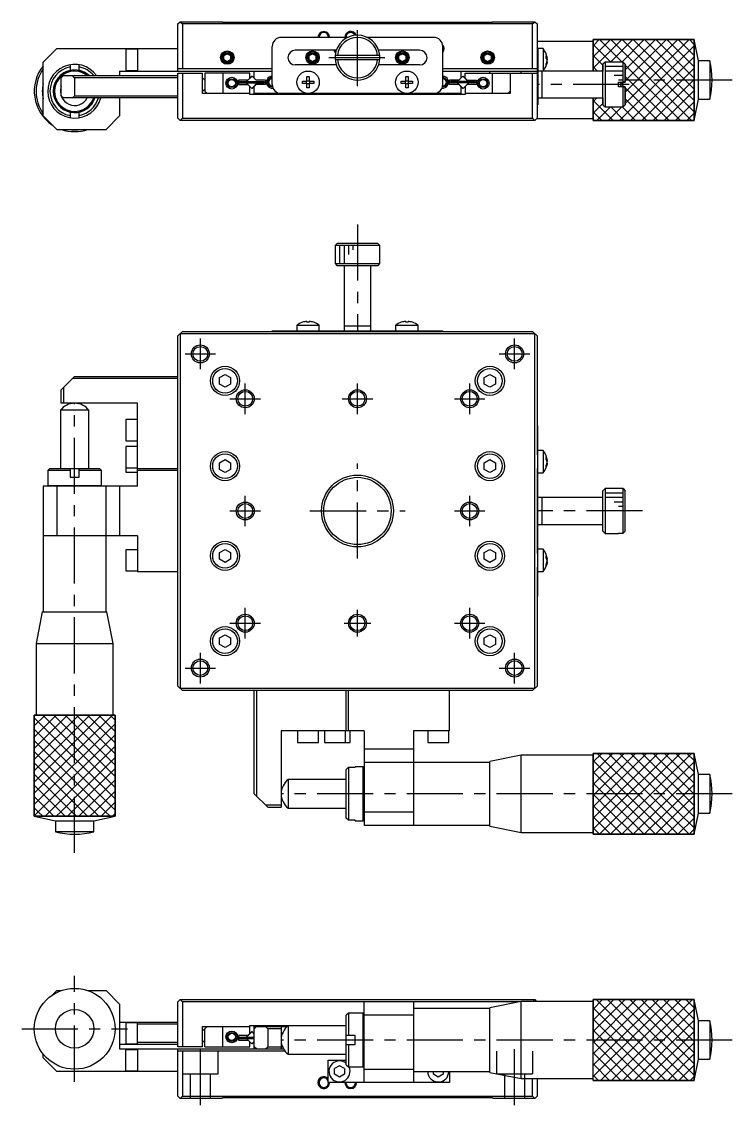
# Model space of a CAD drawing. Extents: x -129 to 390, y 9 to 271.
# Drawn here: x 15.3 to 173.6, y 29.2 to 270.6 of the extents above; entities that cross this region are included whole.
import ezdxf

# ---------------------------------------------------------------- set-up
doc = ezdxf.new("R2010")
doc.units = 0
doc.header["$LTSCALE"] = 10
doc.linetypes.add('CENTER', pattern=[2, 1.25, -0.25, 0.25, -0.25])
doc.linetypes.add('DASHED', pattern=[3.5, 2, -1.5])
doc.layers.get('0').update_dxf_attribs({"linetype": 'CONTINUOUS'})
doc.layers.add('CENTER', color=1, linetype='CENTER')

msp = doc.modelspace()

# ---------------------------------------------------------------- linework, layer by layer
at = {"color": 7, "linetype": 'CONTINUOUS'}
for p, q in [((50.05444, 270.105047), (50.55444, 270.605047)), ((50.55444, 270.605047), (51.05444, 270.105047)), ((50.55444, 270.605047), (59.85444, 270.605047)), ((60.05444, 270.405047), (59.85444, 270.605047)), ((120.05444, 270.405047), (60.05444, 270.405047)), ((120.25444, 270.605047), (120.05444, 270.405047)), ((120.25444, 270.605047), (129.55444, 270.605047)), ((129.05444, 270.105047), (129.55444, 270.605047)), ((129.55444, 270.605047), (130.05444, 270.105047)), ((50.05444, 259.605047), (50.05444, 270.105047)), ((51.05444, 270.105047), (51.05444, 260.105047)), ((129.05444, 270.105047), (51.05444, 270.105047)), ((129.05444, 260.105047), (129.05444, 270.105047)), ((130.05444, 270.105047), (130.05444, 249.105047)), ((87.87499, 267.105047), (73.05444, 267.105047)), ((107.05444, 267.105047), (92.233889, 267.105047)), ((142.55444, 266.205047), (130.05444, 266.205047)), ((166.05444, 261.905047), (165.05444, 266.605047)), ((23.05444, 264.605047), (20.05444, 261.605047)), ((23.05444, 264.605047), (50.05444, 264.605047)), ((41.05444, 264.455047), (38.45444, 264.455047)), ((38.45444, 264.455047), (38.45444, 259.755047)), ((41.05444, 264.605047), (41.05444, 259.605047)), ((60.30444, 263.03806), (61.05444, 263.471073)), ((61.05444, 263.471073), (61.80444, 263.03806)), ((71.05444, 256.605047), (71.05444, 265.105047)), ((85.334535, 264.255047), (76.20444, 264.255047)), ((79.30444, 263.03806), (80.05444, 263.471073)), ((80.05444, 263.471073), (80.80444, 263.03806)), ((85.284744, 264.105047), (85.102797, 264.105047)), ((103.90444, 264.255047), (94.774344, 264.255047)), ((99.30444, 263.03806), (100.05444, 263.471073)), ((100.05444, 263.471073), (100.80444, 263.03806)), ((109.05444, 256.605047), (109.05444, 265.105047)), ((109.05444, 264.605047), (109.12944, 264.605047)), ((118.30444, 263.03806), (119.05444, 263.471073)), ((119.05444, 263.471073), (119.80444, 263.03806)), ((131.426939, 264.605047), (130.05444, 264.605047)), ((130.20444, 264.605047), (130.20444, 252.105047)), ((131.426939, 264.605047), (131.426939, 259.605047)), ((20.05444, 249.605047), (20.05444, 261.605047)), ((26.05444, 261.021127), (26.05444, 259.49253)), ((28.05444, 259.49253), (28.05444, 261.021127)), ((60.30444, 262.172035), (60.30444, 263.03806)), ((60.30444, 262.172035), (61.05444, 261.739022)), ((61.05444, 261.739022), (61.80444, 262.172035)), ((61.80444, 263.03806), (61.80444, 262.172035)), ((85.334535, 260.955047), (76.20444, 260.955047)), ((79.30444, 262.172035), (79.30444, 263.03806)), ((79.30444, 262.172035), (80.05444, 261.739022)), ((80.05444, 261.739022), (80.80444, 262.172035)), ((80.80444, 263.03806), (80.80444, 262.172035)), ((95.029377, 263.105047), (85.079503, 263.105047)), ((95.029377, 262.105047), (85.079503, 262.105047)), ((103.90444, 260.955047), (94.774344, 260.955047)), ((99.30444, 262.172035), (99.30444, 263.03806)), ((99.30444, 262.172035), (100.05444, 261.739022)), ((100.05444, 261.739022), (100.80444, 262.172035)), ((100.80444, 263.03806), (100.80444, 262.172035)), ((118.30444, 262.172035), (118.30444, 263.03806)), ((118.30444, 262.172035), (119.05444, 261.739022)), ((119.05444, 261.739022), (119.80444, 262.172035)), ((119.80444, 263.03806), (119.80444, 262.172035)), ((132.095787, 262.58338), (132.095787, 263.015492)), ((132.095787, 263.015492), (132.222924, 262.743992)), ((132.222924, 262.31188), (132.095787, 262.58338)), ((132.095787, 261.212424), (132.222924, 261.617984)), ((132.210148, 261.276253), (132.095787, 260.923149)), ((132.095787, 260.923149), (132.095787, 261.212424)), ((132.287504, 262.46574), (132.158985, 262.46574)), ((132.277041, 261.637671), (132.210148, 261.276253)), ((132.222924, 262.743992), (132.287504, 262.46574)), ((132.287504, 262.033629), (132.222924, 262.31188)), ((132.222924, 261.617984), (132.287504, 262.033629)), ((132.249386, 262.46574), (132.287504, 262.176466)), ((132.287504, 261.744354), (132.249386, 261.744354)), ((132.287504, 262.176466), (132.262388, 262.176466)), ((132.287504, 262.46574), (132.277041, 262.572423)), ((132.287504, 262.176466), (132.277041, 262.105047)), ((132.287504, 261.744354), (132.277041, 261.637671)), ((145.20444, 261.605047), (145.20444, 251.605047)), ((149.20444, 257.105047), (149.20444, 261.605047)), ((149.70444, 261.105047), (149.70444, 257.105047)), ((166.05444, 253.305047), (166.05444, 261.905047)), ((168.55444, 261.905047), (166.05444, 261.905047)), ((168.55444, 261.905047), (168.55444, 253.305047)), ((24.55444, 258.605047), (24.05444, 258.105047)), ((24.55444, 258.605047), (50.05444, 258.605047)), ((27.05444, 258.105047), (26.55444, 258.605047)), ((37.05444, 259.605047), (37.05444, 258.605047)), ((37.05444, 259.605047), (71.05444, 259.605047)), ((38.45444, 259.755047), (41.05444, 259.755047)), ((71.05444, 260.105047), (50.05444, 260.105047)), ((50.05444, 249.105047), (50.05444, 259.105047)), ((50.05444, 259.105047), (55.55444, 259.105047)), ((51.05444, 259.105047), (51.05444, 249.105047)), ((55.55444, 254.605047), (55.55444, 259.105047)), ((56.05444, 259.105047), (56.05444, 255.105047)), ((66.05444, 259.105047), (56.05444, 259.105047)), ((60.05444, 259.105047), (60.05444, 254.605047)), ((66.377663, 258.342484), (65.317003, 257.281824)), ((65.360937, 257.255047), (66.448374, 258.342484)), ((66.05444, 258.019261), (66.05444, 259.105047)), ((67.468653, 257.605047), (66.731217, 258.342484)), ((67.05444, 258.019261), (67.05444, 259.605047)), ((78.79444, 258.353281), (79.31444, 258.353281)), ((78.79444, 257.365047), (78.79444, 258.353281)), ((79.31444, 258.353281), (79.31444, 257.365047)), ((100.79444, 258.353281), (101.31444, 258.353281)), ((100.79444, 257.365047), (100.79444, 258.353281)), ((101.31444, 258.353281), (101.31444, 257.365047)), ((130.05444, 260.105047), (109.05444, 260.105047)), ((109.05444, 259.605047), (130.05444, 259.605047)), ((113.377663, 258.342484), (112.640226, 257.605047)), ((113.05444, 259.605047), (113.05444, 258.019261)), ((114.747943, 257.255047), (113.660506, 258.342484)), ((114.791877, 257.281824), (113.731217, 258.342484)), ((114.05444, 258.019261), (114.05444, 259.105047)), ((114.05444, 259.105047), (130.05444, 259.105047)), ((119.55444, 259.105047), (119.55444, 259.605047)), ((120.05444, 259.105047), (120.05444, 254.605047)), ((124.05444, 259.105047), (124.05444, 254.605047)), ((126.55444, 259.105047), (126.55444, 259.605047)), ((129.05444, 249.105047), (129.05444, 259.105047)), ((131.426939, 259.605047), (130.20444, 259.605047)), ((131.20444, 253.605047), (131.20444, 259.605047)), ((24.05444, 254.105047), (24.05444, 258.105047)), ((27.05444, 258.105047), (27.05444, 254.105047)), ((50.05444, 258.105047), (27.05444, 258.105047)), ((56.05444, 257.605047), (55.55444, 258.105047)), ((65.640226, 257.605047), (63.55444, 257.605047)), ((63.55444, 257.605047), (63.55444, 256.605047)), ((63.55444, 256.605047), (65.640226, 256.605047)), ((63.75444, 257.255047), (69.35444, 257.255047)), ((63.75444, 257.255047), (63.75444, 256.955047)), ((63.75444, 256.955047), (69.35444, 256.955047)), ((65.317003, 256.928271), (66.377663, 255.86761)), ((66.05444, 254.405047), (66.05444, 256.190834)), ((67.747943, 256.955047), (66.660506, 255.86761)), ((66.731217, 255.86761), (67.791877, 256.928271)), ((67.05444, 254.605047), (67.05444, 256.190834)), ((69.55444, 257.605047), (67.468653, 257.605047)), ((69.55444, 256.605047), (67.468653, 256.605047)), ((69.35444, 256.955047), (69.35444, 257.255047)), ((69.55444, 257.605047), (69.55444, 256.605047)), ((77.806207, 257.365047), (78.79444, 257.365047)), ((77.806207, 256.845047), (77.806207, 257.365047)), ((78.79444, 256.845047), (77.806207, 256.845047)), ((78.728678, 256.845047), (78.728678, 257.365047)), ((78.79444, 257.430809), (79.31444, 257.430809)), ((78.79444, 255.856814), (78.79444, 256.845047)), ((79.31444, 256.779286), (78.79444, 256.779286)), ((79.31444, 257.365047), (80.302673, 257.365047)), ((79.31444, 256.845047), (79.31444, 255.856814)), ((80.302673, 256.845047), (79.31444, 256.845047)), ((79.380201, 257.365047), (79.380201, 256.845047)), ((80.302673, 257.365047), (80.302673, 256.845047)), ((99.806207, 257.365047), (100.79444, 257.365047)), ((99.806207, 256.845047), (99.806207, 257.365047)), ((100.79444, 256.845047), (99.806207, 256.845047)), ((100.728678, 256.845047), (100.728678, 257.365047)), ((100.79444, 257.430809), (101.31444, 257.430809)), ((100.79444, 255.856814), (100.79444, 256.845047)), ((101.31444, 256.779286), (100.79444, 256.779286)), ((101.31444, 257.365047), (102.302673, 257.365047)), ((101.31444, 256.845047), (101.31444, 255.856814)), ((102.302673, 256.845047), (101.31444, 256.845047)), ((101.380201, 257.365047), (101.380201, 256.845047)), ((102.302673, 257.365047), (102.302673, 256.845047)), ((110.55444, 256.605047), (110.55444, 257.605047)), ((112.640226, 257.605047), (110.55444, 257.605047)), ((112.640226, 256.605047), (110.55444, 256.605047)), ((116.35444, 257.255047), (110.75444, 257.255047)), ((110.75444, 256.955047), (110.75444, 257.255047)), ((116.35444, 256.955047), (110.75444, 256.955047)), ((112.317003, 256.928271), (113.377663, 255.86761)), ((112.360937, 256.955047), (113.448374, 255.86761)), ((113.05444, 256.190834), (113.05444, 254.605047)), ((113.731217, 255.86761), (114.791877, 256.928271)), ((114.05444, 256.190834), (114.05444, 254.405047)), ((114.468653, 257.605047), (116.55444, 257.605047)), ((116.55444, 256.605047), (114.468653, 256.605047)), ((116.35444, 257.255047), (116.35444, 256.955047)), ((116.55444, 257.605047), (116.55444, 256.605047)), ((148.20444, 256.105047), (148.20444, 257.105047)), ((148.20444, 257.105047), (149.20444, 257.105047)), ((149.20444, 251.605047), (149.20444, 256.105047)), ((149.20444, 256.105047), (149.70444, 256.105047)), ((149.70444, 256.105047), (149.70444, 252.105047)), ((24.05444, 254.105047), (24.55444, 253.605047)), ((50.05444, 253.605047), (24.55444, 253.605047)), ((26.55444, 253.605047), (27.05444, 254.105047)), ((27.05444, 254.105047), (50.05444, 254.105047)), ((37.05444, 253.605047), (37.05444, 249.605047)), ((55.55444, 255.105047), (56.05444, 255.605047)), ((66.05444, 254.605047), (55.55444, 254.605047)), ((56.55444, 254.605047), (56.05444, 255.105047)), ((114.05444, 254.405047), (66.05444, 254.405047)), ((113.05444, 254.605047), (67.05444, 254.605047)), ((74.62162, 254.604109), (74.62162, 254.430047)), ((74.62162, 254.430047), (84.55444, 254.430047)), ((79.31444, 255.856814), (78.79444, 255.856814)), ((84.55444, 254.605042), (84.55444, 254.405047)), ((87.55444, 254.405047), (87.55444, 254.605042)), ((88.05444, 254.605042), (88.05444, 254.405047)), ((91.35444, 254.405047), (91.35444, 254.605042)), ((91.55444, 254.605042), (91.55444, 254.405047)), ((92.55444, 254.605042), (92.55444, 254.405047)), ((95.55444, 254.405047), (95.55444, 254.605042)), ((101.31444, 255.856814), (100.79444, 255.856814)), ((102.55444, 254.405047), (102.55444, 254.605047)), ((124.05444, 254.605047), (114.05444, 254.605047)), ((123.55444, 254.605047), (124.05444, 255.105047)), ((130.20444, 253.605047), (131.20444, 253.605047)), ((130.05444, 252.105047), (130.20444, 252.105047)), ((165.05444, 248.605047), (166.05444, 253.305047)), ((166.05444, 253.305047), (168.55444, 253.305047)), ((23.05444, 246.605047), (20.05444, 249.605047)), ((26.05444, 250.717565), (26.05444, 249.188968)), ((28.05444, 249.188968), (28.05444, 250.717565)), ((37.05444, 249.605047), (34.05444, 246.605047)), ((50.55444, 248.605047), (50.05444, 249.105047)), ((51.05444, 249.105047), (50.55444, 248.605047)), ((51.05444, 249.105047), (129.05444, 249.105047)), ((129.55444, 248.605047), (129.05444, 249.105047)), ((130.05444, 249.105047), (129.55444, 248.605047)), ((129.95444, 249.005047), (142.55444, 249.005047)), ((23.05444, 246.605047), (34.05444, 246.605047)), ((129.55444, 248.605047), (50.55444, 248.605047)), ((85.079503, 219.74094), (85.05444, 219.74094)), ((85.05444, 219.74094), (85.05444, 216.74094)), ((85.079503, 220.74094), (85.582304, 221.24094)), ((85.079503, 220.74094), (85.079503, 219.74094)), ((95.029377, 220.74094), (85.079503, 220.74094)), ((85.582304, 221.24094), (94.526576, 221.24094)), ((94.526576, 221.24094), (95.029377, 220.74094)), ((95.029377, 219.74094), (95.029377, 220.74094)), ((95.05444, 219.74094), (95.029377, 219.74094)), ((95.05444, 216.74094), (95.05444, 219.74094)), ((85.05444, 216.74094), (95.05444, 216.74094)), ((85.05444, 216.74094), (85.55444, 216.24094)), ((94.55444, 216.24094), (85.55444, 216.24094)), ((87.05444, 216.24094), (87.05444, 201.74094)), ((93.05444, 201.74094), (93.05444, 216.24094)), ((94.55444, 216.24094), (95.05444, 216.74094)), ((76.55444, 202.963439), (81.55444, 202.963439)), ((76.55444, 202.963439), (76.55444, 201.74094)), ((77.806207, 203.632287), (77.802464, 203.639961)), ((78.79444, 203.632287), (78.79444, 203.824004)), ((79.31444, 203.632287), (78.79444, 203.632287)), ((79.31444, 203.824004), (79.31444, 203.632287)), ((80.306416, 203.639961), (80.302673, 203.632287)), ((81.55444, 201.74094), (81.55444, 202.963439)), ((98.55444, 202.963439), (103.55444, 202.963439)), ((98.55444, 202.963439), (98.55444, 201.74094)), ((99.806207, 203.632287), (99.802464, 203.639961)), ((100.79444, 203.632287), (100.79444, 203.824004)), ((101.31444, 203.632287), (100.79444, 203.632287)), ((101.31444, 203.824004), (101.31444, 203.632287)), ((102.306416, 203.639961), (102.302673, 203.632287)), ((103.55444, 201.74094), (103.55444, 202.963439)), ((51.05444, 201.59094), (50.05444, 200.59094)), ((50.05444, 122.59094), (50.05444, 200.59094)), ((50.55444, 201.09094), (50.55444, 122.09094)), ((129.55444, 201.09094), (50.55444, 201.09094)), ((51.05444, 201.59094), (129.05444, 201.59094)), ((71.05444, 201.59094), (71.05444, 201.74094)), ((71.05444, 201.74094), (109.05444, 201.74094)), ((93.05444, 202.74094), (87.05444, 202.74094)), ((109.05444, 201.59094), (109.05444, 201.74094)), ((130.05444, 200.59094), (129.05444, 201.59094)), ((129.55444, 122.09094), (129.55444, 201.09094)), ((130.05444, 200.59094), (130.054435, 174.09094)), ((24.05444, 188.59094), (27.05444, 191.59094)), ((50.05444, 191.09094), (26.55444, 191.09094)), ((27.05444, 191.59094), (50.05444, 191.59094)), ((59.30444, 191.312628), (60.55444, 192.034316)), ((59.30444, 189.869252), (59.30444, 191.312628)), ((60.55444, 192.034316), (61.80444, 191.312628)), ((61.80444, 191.312628), (61.80444, 189.869252)), ((118.30444, 191.312628), (119.55444, 192.034316)), ((118.30444, 189.869252), (118.30444, 191.312628)), ((119.55444, 192.034316), (120.80444, 191.312628)), ((120.80444, 191.312628), (120.80444, 189.869252)), ((24.05444, 185.59094), (24.05444, 188.59094)), ((24.55444, 189.09094), (24.55444, 185.59094)), ((60.55444, 189.147564), (59.30444, 189.869252)), ((61.80444, 189.869252), (60.55444, 189.147564)), ((119.55444, 189.147564), (118.30444, 189.869252)), ((120.80444, 189.869252), (119.55444, 189.147564)), ((30.22944, 184.02376), (23.87944, 184.02376)), ((23.87944, 184.02376), (23.87944, 171.09094)), ((41.05444, 185.59094), (24.05444, 185.59094)), ((30.22944, 171.09094), (30.22944, 184.02376)), ((41.05444, 167.09094), (41.05444, 185.59094)), ((41.05444, 181.94094), (38.45444, 181.94094)), ((38.45444, 181.94094), (38.45444, 177.24094)), ((130.05444, 180.59094), (130.20444, 180.59094)), ((130.20444, 142.59094), (130.20444, 180.59094)), ((38.45444, 177.24094), (41.05444, 177.24094)), ((41.05444, 175.94094), (38.45444, 175.94094)), ((38.45444, 175.94094), (38.45444, 171.24094)), ((131.426939, 175.09094), (130.20444, 175.09094)), ((131.426939, 175.09094), (131.426939, 170.09094)), ((59.30444, 172.312628), (60.55444, 173.034316)), ((59.30444, 170.869252), (59.30444, 172.312628)), ((60.55444, 173.034316), (61.80444, 172.312628)), ((61.80444, 172.312628), (61.80444, 170.869252)), ((118.30444, 172.312628), (119.55444, 173.034316)), ((118.30444, 170.869252), (118.30444, 172.312628)), ((119.55444, 173.034316), (120.80444, 172.312628)), ((120.80444, 172.312628), (120.80444, 170.869252)), ((132.095787, 173.069273), (132.095787, 173.501384)), ((132.095787, 173.501384), (132.222924, 173.229884)), ((132.222924, 172.797773), (132.095787, 173.069273)), ((132.095787, 171.698316), (132.222924, 172.103877)), ((132.210148, 171.762145), (132.095787, 171.409042)), ((132.095787, 171.409042), (132.095787, 171.698316)), ((132.287504, 172.951633), (132.158985, 172.951633)), ((132.277041, 172.123564), (132.210148, 171.762145)), ((132.222924, 173.229884), (132.287504, 172.951633)), ((132.287504, 172.519522), (132.222924, 172.797773)), ((132.222924, 172.103877), (132.287504, 172.519522)), ((132.249386, 172.951633), (132.287504, 172.662358)), ((132.287504, 172.230247), (132.249386, 172.230247)), ((132.287504, 172.662358), (132.262388, 172.662358)), ((132.287504, 172.951633), (132.277041, 173.058316)), ((132.287504, 172.662358), (132.277041, 172.59094)), ((132.287504, 172.230247), (132.277041, 172.123564)), ((21.55444, 171.09094), (21.05444, 170.59094)), ((26.05444, 170.59094), (21.05444, 170.59094)), ((21.05444, 170.59094), (21.05444, 167.29094)), ((21.55444, 171.09094), (32.55444, 171.09094)), ((26.05444, 171.09094), (26.05444, 169.09094)), ((26.05444, 169.09094), (28.05444, 169.09094)), ((28.05444, 169.09094), (28.05444, 171.09094)), ((33.05444, 170.59094), (28.05444, 170.59094)), ((33.05444, 170.59094), (32.55444, 171.09094)), ((33.05444, 167.29094), (33.05444, 170.59094)), ((38.45444, 171.24094), (41.05444, 171.24094)), ((38.45444, 171.149683), (38.45444, 170.24094)), ((38.45444, 170.24094), (41.05444, 170.24094)), ((41.05444, 171.09094), (50.05444, 171.09094)), ((50.05444, 170.59094), (41.05444, 170.59094)), ((60.55444, 170.147564), (59.30444, 170.869252)), ((61.80444, 170.869252), (60.55444, 170.147564)), ((119.55444, 170.147564), (118.30444, 170.869252)), ((120.80444, 170.869252), (119.55444, 170.147564)), ((130.054435, 171.09094), (130.054435, 152.09094)), ((130.20444, 170.09094), (131.426939, 170.09094)), ((41.05444, 167.09094), (20.05444, 167.09094)), ((20.05444, 167.09094), (20.05444, 139.09094)), ((21.05444, 167.29094), (33.05444, 167.29094)), ((21.05444, 167.29094), (21.25444, 167.09094)), ((23.05444, 167.09094), (23.05444, 156.09094)), ((32.85444, 167.09094), (33.05444, 167.29094)), ((34.05444, 139.09094), (34.05444, 167.09094)), ((37.05444, 167.09094), (37.05444, 156.09094)), ((145.20444, 166.59094), (144.70444, 166.09094)), ((145.20444, 166.59094), (145.20444, 156.59094)), ((148.20444, 166.59094), (145.20444, 166.59094)), ((148.20444, 166.565877), (148.20444, 166.59094)), ((144.70444, 164.59094), (130.20444, 164.59094)), ((131.20444, 158.59094), (131.20444, 164.59094)), ((144.70444, 157.09094), (144.70444, 166.09094)), ((149.20444, 166.565877), (148.20444, 166.565877)), ((149.20444, 156.616003), (149.20444, 166.565877)), ((149.20444, 166.565877), (149.70444, 166.063076)), ((149.70444, 157.118804), (149.70444, 166.063076)), ((130.20444, 158.59094), (144.70444, 158.59094)), ((144.70444, 157.09094), (145.20444, 156.59094)), ((149.70444, 157.118804), (149.20444, 156.616003)), ((41.05444, 156.09094), (20.05444, 156.09094)), ((41.05444, 156.09094), (41.05444, 148.09094)), ((145.20444, 156.59094), (148.20444, 156.59094)), ((148.20444, 156.616003), (149.20444, 156.616003)), ((148.20444, 156.59094), (148.20444, 156.616003)), ((38.45444, 152.94094), (38.45444, 148.24094)), ((41.05444, 152.94094), (38.45444, 152.94094)), ((59.30444, 152.312628), (60.55444, 153.034316)), ((59.30444, 150.869252), (59.30444, 152.312628)), ((60.55444, 153.034316), (61.80444, 152.312628)), ((61.80444, 152.312628), (61.80444, 150.869252)), ((118.30444, 152.312628), (119.55444, 153.034316)), ((118.30444, 150.869252), (118.30444, 152.312628)), ((119.55444, 153.034316), (120.80444, 152.312628)), ((120.80444, 152.312628), (120.80444, 150.869252)), ((131.426939, 153.09094), (130.20444, 153.09094)), ((131.426939, 153.09094), (131.426939, 148.09094)), ((60.55444, 150.147564), (59.30444, 150.869252)), ((61.80444, 150.869252), (60.55444, 150.147564)), ((119.55444, 150.147564), (118.30444, 150.869252)), ((120.80444, 150.869252), (119.55444, 150.147564)), ((132.095787, 151.069273), (132.095787, 151.501384)), ((132.095787, 151.501384), (132.222924, 151.229884)), ((132.222924, 150.797773), (132.095787, 151.069273)), ((132.095787, 149.698316), (132.222924, 150.103877)), ((132.210148, 149.762145), (132.095787, 149.409042)), ((132.095787, 149.409042), (132.095787, 149.698316)), ((132.287504, 150.951633), (132.158985, 150.951633)), ((132.277041, 150.123564), (132.210148, 149.762145)), ((132.222924, 151.229884), (132.287504, 150.951633)), ((132.287504, 150.519522), (132.222924, 150.797773)), ((132.222924, 150.103877), (132.287504, 150.519522)), ((132.249386, 150.951633), (132.287504, 150.662358)), ((132.287504, 150.230247), (132.249386, 150.230247)), ((132.287504, 150.662358), (132.262388, 150.662358)), ((132.287504, 150.951633), (132.277041, 151.058316)), ((132.287504, 150.662358), (132.277041, 150.59094)), ((132.287504, 150.230247), (132.277041, 150.123564)), ((38.45444, 148.24094), (41.05444, 148.24094)), ((41.05444, 148.09094), (50.05444, 148.09094)), ((130.054435, 149.09094), (130.05444, 122.59094)), ((130.20444, 148.09094), (131.426939, 148.09094)), ((130.05444, 142.59094), (130.20444, 142.59094)), ((19.85444, 139.09094), (18.45444, 132.09094)), ((19.85444, 139.09094), (34.25444, 139.09094)), ((35.65444, 132.09094), (34.25444, 139.09094)), ((59.30444, 133.312628), (60.55444, 134.034316)), ((59.30444, 131.869252), (59.30444, 133.312628)), ((60.55444, 134.034316), (61.80444, 133.312628)), ((61.80444, 133.312628), (61.80444, 131.869252)), ((118.30444, 133.312628), (119.55444, 134.034316)), ((118.30444, 131.869252), (118.30444, 133.312628)), ((119.55444, 134.034316), (120.80444, 133.312628)), ((120.80444, 133.312628), (120.80444, 131.869252)), ((18.45444, 132.09094), (18.45444, 116.09094)), ((18.45444, 132.09094), (35.65444, 132.09094)), ((35.65444, 116.09094), (35.65444, 132.09094)), ((60.55444, 131.147564), (59.30444, 131.869252)), ((61.80444, 131.869252), (60.55444, 131.147564)), ((119.55444, 131.147564), (118.30444, 131.869252)), ((120.80444, 131.869252), (119.55444, 131.147564)), ((50.05444, 122.59094), (51.05444, 121.59094)), ((50.55444, 122.09094), (129.55444, 122.09094)), ((129.05444, 121.59094), (51.05444, 121.59094)), ((67.05444, 98.59094), (67.05444, 121.59094)), ((67.55444, 121.59094), (67.55444, 98.09094)), ((87.55444, 112.59094), (87.55444, 121.59094)), ((88.05444, 112.59094), (88.05444, 121.59094)), ((110.55444, 112.59094), (110.55444, 121.59094)), ((129.05444, 121.59094), (130.05444, 122.59094)), ((73.05444, 112.59094), (73.05444, 95.59094)), ((91.55444, 112.59094), (73.05444, 112.59094)), ((76.70444, 112.59094), (76.70444, 109.99094)), ((81.40444, 109.99094), (81.40444, 112.59094)), ((82.70444, 112.59094), (82.70444, 109.99094)), ((87.40444, 109.99094), (87.40444, 112.59094)), ((88.40444, 109.99094), (88.40444, 112.59094)), ((91.55444, 112.59094), (91.55444, 91.59094)), ((102.55444, 112.59094), (102.55444, 91.59094)), ((110.55444, 112.59094), (102.55444, 112.59094)), ((105.70444, 112.59094), (105.70444, 109.99094)), ((110.40444, 109.99094), (110.40444, 112.59094)), ((76.70444, 109.99094), (81.40444, 109.99094)), ((82.70444, 109.99094), (88.40444, 109.99094)), ((105.70444, 109.99094), (110.40444, 109.99094)), ((91.55444, 108.59094), (102.55444, 108.59094)), ((126.55444, 107.19094), (119.55444, 105.79094)), ((126.55444, 89.99094), (126.55444, 107.19094)), ((142.55444, 107.19094), (126.55444, 107.19094)), ((165.05444, 98.59094), (165.05444, 107.59094)), ((166.05444, 102.89094), (165.05444, 107.59094)), ((87.55444, 103.999267), (88.05444, 104.50702)), ((87.55444, 93.182613), (87.55444, 103.999267)), ((88.05444, 104.50702), (88.05444, 92.67486)), ((88.05444, 104.50702), (89.55444, 104.50702)), ((89.55444, 104.50702), (89.55444, 104.59094)), ((91.35444, 104.59094), (89.55444, 104.59094)), ((91.35444, 92.59094), (91.35444, 104.59094)), ((91.55444, 104.39094), (91.35444, 104.59094)), ((119.55444, 105.59094), (91.55444, 105.59094)), ((119.55444, 91.39094), (119.55444, 105.79094)), ((87.55444, 101.76594), (74.62162, 101.76594)), ((74.62162, 101.76594), (74.62162, 95.41594)), ((168.55444, 102.89094), (166.05444, 102.89094)), ((166.05444, 94.29094), (166.05444, 102.89094)), ((168.55444, 102.89094), (168.55444, 94.29094)), ((70.05444, 95.59094), (67.05444, 98.59094)), ((69.55444, 96.09094), (73.05444, 96.09094)), ((70.05444, 95.59094), (73.05444, 95.59094)), ((74.62162, 95.41594), (87.55444, 95.41594)), ((91.55444, 94.59094), (102.55444, 94.59094)), ((165.05444, 89.59094), (166.05444, 94.29094)), ((166.05444, 94.29094), (168.55444, 94.29094)), ((18.05444, 93.59094), (22.75444, 92.59094)), ((22.75444, 92.59094), (31.35444, 92.59094)), ((22.75444, 92.59094), (22.75444, 90.09094)), ((31.35444, 92.59094), (36.05444, 93.59094)), ((31.35444, 90.09094), (31.35444, 92.59094)), ((88.05444, 92.67486), (87.55444, 93.182613)), ((89.55444, 92.67486), (88.05444, 92.67486)), ((89.55444, 92.59094), (89.55444, 92.67486)), ((89.55444, 92.59094), (91.35444, 92.59094)), ((91.35444, 92.59094), (91.55444, 92.79094)), ((31.35444, 90.09094), (22.75444, 90.09094)), ((91.55444, 91.59094), (119.55444, 91.59094)), ((119.55444, 91.39094), (126.55444, 89.99094)), ((126.55444, 89.99094), (142.55444, 89.99094)), ((23.05444, 54.731898), (22.003398, 53.680856)), ((23.05444, 54.731898), (24.0964, 54.731898)), ((30.01248, 54.731898), (34.05444, 54.731898)), ((37.05444, 51.731898), (34.05444, 54.731898)), ((37.05444, 51.731898), (37.05444, 41.731898)), ((50.05444, 52.231898), (50.55444, 52.731898)), ((50.05444, 42.231898), (50.05444, 52.231898)), ((50.55444, 52.731898), (51.05444, 52.231898)), ((50.55444, 52.731898), (129.55444, 52.731898)), ((51.05444, 52.231898), (51.05444, 42.231898)), ((126.05444, 52.231898), (51.05444, 52.231898)), ((91.55444, 34.231898), (91.55444, 52.231898)), ((102.55444, 52.231898), (102.55444, 34.231898)), ((119.55444, 50.731898), (102.55444, 50.731898)), ((126.55444, 52.331898), (119.55444, 50.931898)), ((119.55444, 36.531898), (119.55444, 50.931898)), ((142.55444, 52.331898), (126.55444, 52.331898)), ((126.55444, 35.131898), (126.55444, 52.331898)), ((129.15444, 52.331898), (129.55444, 52.731898)), ((129.55444, 52.731898), (129.95444, 52.331898)), ((142.55444, 34.731898), (142.55444, 52.731898)), ((166.05444, 48.031898), (165.05444, 52.731898)), ((88.05444, 49.731898), (87.55444, 49.231898)), ((87.55444, 38.231898), (87.55444, 49.231898)), ((88.05444, 49.731898), (88.05444, 44.731898)), ((91.35444, 49.731898), (88.05444, 49.731898)), ((91.55444, 49.531898), (91.35444, 49.731898)), ((91.35444, 37.731898), (91.35444, 49.731898)), ((102.55444, 49.231898), (91.55444, 49.231898)), ((37.05444, 47.731898), (50.05444, 47.731898)), ((38.45444, 47.581898), (38.45444, 42.881898)), ((41.05444, 47.581898), (38.45444, 47.581898)), ((41.05444, 42.731898), (41.05444, 47.731898)), ((50.05444, 47.231898), (41.05444, 47.231898)), ((55.55444, 42.231898), (55.55444, 46.731898)), ((55.55444, 46.731898), (66.05444, 46.731898)), ((56.05444, 45.731898), (55.55444, 46.231898)), ((56.05444, 46.231898), (56.55444, 46.731898)), ((56.05444, 42.231898), (56.05444, 46.231898)), ((60.05444, 42.231898), (60.05444, 46.731898)), ((66.05444, 46.931898), (87.55444, 46.931898)), ((66.05444, 45.146111), (66.05444, 46.931898)), ((67.55444, 46.731898), (67.05444, 46.231898)), ((67.05444, 41.731898), (67.05444, 46.731898)), ((67.05444, 46.731898), (74.408845, 46.731898)), ((70.05444, 46.231898), (69.55444, 46.731898)), ((70.05444, 46.231898), (70.05444, 42.231898)), ((73.05444, 46.231898), (70.05444, 46.231898)), ((73.05444, 46.731898), (73.05444, 41.731898)), ((87.55444, 46.906898), (74.62162, 46.906898)), ((74.62162, 46.906898), (74.62162, 40.556898)), ((84.55444, 46.931898), (84.55444, 46.906898)), ((168.55444, 48.031898), (166.05444, 48.031898)), ((166.05444, 39.431898), (166.05444, 48.031898)), ((168.55444, 48.031898), (168.55444, 39.431898)), ((55.55444, 43.231898), (56.05444, 43.731898)), ((63.55444, 44.731898), (63.55444, 43.731898)), ((65.640226, 44.731898), (63.55444, 44.731898)), ((63.55444, 43.731898), (65.640226, 43.731898)), ((63.75444, 44.381898), (63.75444, 44.081898)), ((63.75444, 44.381898), (67.05444, 44.381898)), ((63.75444, 44.081898), (67.05444, 44.081898)), ((66.377663, 45.469335), (65.317003, 44.408675)), ((65.317003, 44.055121), (66.377663, 42.994461)), ((65.360937, 44.381898), (66.448374, 45.469335)), ((67.05444, 45.146111), (66.731217, 45.469335)), ((89.55444, 44.731898), (87.55444, 44.731898)), ((89.55444, 42.731898), (89.55444, 44.731898)), ((50.05444, 42.731898), (37.05444, 42.731898)), ((37.05444, 41.731898), (73.590494, 41.731898)), ((38.45444, 42.881898), (41.05444, 42.881898)), ((41.05444, 41.581898), (38.45444, 41.581898)), ((38.45444, 36.881898), (38.45444, 41.581898)), ((41.05444, 43.231898), (50.05444, 43.231898)), ((41.05444, 41.731898), (41.05444, 36.731898)), ((55.55444, 42.231898), (50.05444, 42.231898)), ((50.05444, 31.231898), (50.05444, 41.731898)), ((73.932097, 41.231898), (50.05444, 41.231898)), ((51.05444, 41.231898), (51.05444, 31.231898)), ((56.05444, 42.231898), (66.05444, 42.231898)), ((66.05444, 42.231898), (66.05444, 43.317684)), ((67.05444, 43.388395), (66.660506, 42.994461)), ((66.731217, 42.994461), (67.05444, 43.317684)), ((67.55444, 41.731898), (67.05444, 42.231898)), ((69.55444, 41.731898), (70.05444, 42.231898)), ((70.05444, 42.231898), (73.05444, 42.231898)), ((87.55444, 42.731898), (89.55444, 42.731898)), ((88.05444, 42.731898), (88.05444, 37.731898)), ((20.05444, 39.731898), (20.05444, 40.575044)), ((23.05444, 36.731898), (20.05444, 39.731898)), ((74.62162, 40.556898), (87.55444, 40.556898)), ((83.55444, 34.231898), (83.55444, 39.231898)), ((83.55444, 39.231898), (87.55442, 39.231898)), ((165.05444, 34.731898), (166.05444, 39.431898)), ((166.05444, 39.431898), (168.55444, 39.431898)), ((50.05444, 36.731898), (23.05444, 36.731898)), ((38.45444, 36.881898), (41.05444, 36.881898)), ((86.05444, 38.002068), (84.95444, 37.366983)), ((84.95444, 36.096813), (84.95444, 37.366983)), ((87.15444, 37.366983), (86.05444, 38.002068)), ((87.15444, 37.366983), (87.15444, 36.096813)), ((87.55444, 38.231898), (88.05444, 37.731898)), ((88.05444, 37.731898), (91.35444, 37.731898)), ((91.35444, 37.731898), (91.55444, 37.931898)), ((91.55444, 37.231898), (102.55444, 37.231898)), ((102.55444, 36.731898), (119.55444, 36.731898)), ((106.95444, 36.096813), (106.95444, 36.731898)), ((109.15444, 36.731898), (109.15444, 36.096813)), ((110.55444, 36.731898), (110.55444, 34.231898)), ((119.55444, 36.531898), (126.55444, 35.131898)), ((110.55444, 34.231898), (83.55444, 34.231898)), ((86.05444, 35.461727), (84.95444, 36.096813)), ((87.15444, 36.096813), (86.05444, 35.461727)), ((108.05444, 35.461727), (106.95444, 36.096813)), ((109.15444, 36.096813), (108.05444, 35.461727)), ((126.55444, 35.131898), (142.55444, 35.131898)), ((129.05444, 31.231898), (129.05444, 35.131898)), ((130.05444, 35.131898), (130.05444, 31.231898)), ((50.05444, 31.231898), (50.55444, 30.731898)), ((51.05444, 31.231898), (50.55444, 30.731898)), ((59.85444, 30.731898), (50.55444, 30.731898)), ((51.05444, 31.231898), (129.05444, 31.231898)), ((60.05444, 30.931898), (59.85444, 30.731898)), ((60.054407, 30.931898), (120.054505, 30.931898)), ((120.25444, 30.731898), (120.05444, 30.931898)), ((129.55444, 30.731898), (120.25444, 30.731898)), ((129.55444, 30.731898), (129.05444, 31.231898)), ((129.55444, 30.731898), (130.05444, 31.231898))]:
    msp.add_line(p, q, dxfattribs=at)
at = {"color": 3, "linetype": 'CONTINUOUS'}
for p, q in [((142.55444, 266.605047), (142.55444, 259.605047)), ((165.05444, 266.605047), (142.55444, 266.605047)), ((142.55444, 265.253832), (143.905655, 266.605047)), ((142.55444, 262.753832), (146.405655, 266.605047)), ((142.55444, 260.253832), (148.905655, 266.605047)), ((142.55444, 259.605047), (142.55444, 266.605047)), ((142.55444, 266.605047), (165.05444, 266.605047)), ((143.985465, 266.605047), (148.985465, 261.605047)), ((146.405655, 261.605047), (151.405655, 266.605047)), ((146.485465, 266.605047), (164.485465, 248.605047)), ((148.905655, 261.605047), (153.905655, 266.605047)), ((148.985465, 266.605047), (165.05444, 250.536073)), ((149.70444, 259.903832), (156.405655, 266.605047)), ((149.70444, 257.403832), (158.905655, 266.605047)), ((149.70444, 254.903832), (161.405655, 266.605047)), ((149.70444, 252.403832), (163.905655, 266.605047)), ((151.485465, 266.605047), (165.05444, 253.036073)), ((153.985465, 266.605047), (165.05444, 255.536073)), ((156.485465, 266.605047), (165.05444, 258.036073)), ((158.985465, 266.605047), (165.05444, 260.536073)), ((161.485465, 266.605047), (165.05444, 263.036073)), ((163.985465, 266.605047), (165.05444, 265.536073)), ((165.05444, 248.605047), (165.05444, 266.605047)), ((165.05444, 266.605047), (165.05444, 248.605047)), ((142.55444, 265.536073), (146.485465, 261.605047)), ((148.405655, 248.605047), (165.05444, 265.253832)), ((142.55444, 263.036073), (144.70444, 260.886073)), ((145.20444, 261.605047), (144.70444, 261.105047)), ((145.20444, 261.605047), (144.70444, 261.105047)), ((144.70444, 252.105047), (144.70444, 261.105047)), ((144.70444, 261.105047), (144.70444, 259.605047)), ((149.20444, 261.605047), (145.20444, 261.605047)), ((149.20444, 261.605047), (145.20444, 261.605047)), ((149.70444, 261.105047), (149.20444, 261.605047)), ((149.70444, 261.105047), (149.20444, 261.605047)), ((149.70444, 261.105047), (149.70444, 257.105047)), ((149.70444, 257.105047), (149.70444, 261.105047)), ((149.70444, 260.886073), (161.985465, 248.605047)), ((150.905655, 248.605047), (165.05444, 262.753832)), ((144.70444, 259.605047), (131.426939, 259.605047)), ((142.55444, 260.536073), (143.485465, 259.605047)), ((144.70444, 259.605047), (142.55444, 259.605047)), ((144.405655, 259.605047), (144.70444, 259.903832)), ((149.20444, 260.605047), (145.20444, 260.605047)), ((149.20444, 259.605047), (145.20444, 259.605047)), ((149.20444, 258.605047), (147.20444, 258.605047)), ((149.70444, 258.386073), (159.485465, 248.605047)), ((153.405655, 248.605047), (165.05444, 260.253832)), ((149.20444, 257.605047), (148.20444, 257.605047)), ((148.20444, 256.105047), (148.20444, 257.105047)), ((148.20444, 256.105047), (148.20444, 257.105047)), ((148.20444, 257.105047), (149.70444, 257.105047)), ((149.20444, 256.105047), (148.20444, 256.105047)), ((149.70444, 256.105047), (148.20444, 256.105047)), ((148.405655, 256.105047), (149.405655, 257.105047)), ((148.485465, 257.105047), (149.485465, 256.105047)), ((149.70444, 257.105047), (149.20444, 257.105047)), ((149.70444, 256.105047), (149.70444, 252.105047)), ((149.70444, 252.105047), (149.70444, 256.105047)), ((155.905655, 248.605047), (165.05444, 257.753832)), ((131.20444, 253.605047), (144.70444, 253.605047)), ((142.55444, 253.605047), (142.55444, 248.605047)), ((142.55444, 252.753832), (143.405655, 253.605047)), ((142.55444, 248.605047), (142.55444, 253.605047)), ((142.55444, 253.605047), (144.70444, 253.605047)), ((144.485465, 253.605047), (144.70444, 253.386073)), ((144.70444, 253.605047), (144.70444, 252.105047)), ((149.70444, 255.886073), (156.985465, 248.605047)), ((158.405655, 248.605047), (165.05444, 255.253832)), ((142.55444, 253.036073), (146.985465, 248.605047)), ((142.55444, 250.253832), (144.70444, 252.403832)), ((143.405655, 248.605047), (146.405655, 251.605047)), ((144.70444, 252.105047), (145.20444, 251.605047)), ((144.70444, 252.105047), (145.20444, 251.605047)), ((145.20444, 251.605047), (149.20444, 251.605047)), ((145.20444, 251.605047), (149.20444, 251.605047)), ((145.905655, 248.605047), (148.905655, 251.605047)), ((146.485465, 251.605047), (149.485465, 248.605047)), ((148.985465, 251.605047), (151.985465, 248.605047)), ((149.20444, 251.605047), (149.70444, 252.105047)), ((149.20444, 251.605047), (149.70444, 252.105047)), ((149.70444, 253.386073), (154.485465, 248.605047)), ((160.905655, 248.605047), (165.05444, 252.753832)), ((142.55444, 250.536073), (144.485465, 248.605047)), ((163.405655, 248.605047), (165.05444, 250.253832)), ((142.55444, 248.605047), (165.05444, 248.605047)), ((165.05444, 248.605047), (142.55444, 248.605047)), ((86.05444, 220.74094), (86.05444, 216.74094)), ((87.05444, 220.74094), (87.05444, 216.74094)), ((88.05444, 220.74094), (88.05444, 218.74094)), ((89.05444, 220.74094), (89.05444, 219.74094)), ((149.20444, 165.59094), (145.20444, 165.59094)), ((149.20444, 164.59094), (145.20444, 164.59094)), ((149.20444, 163.59094), (147.20444, 163.59094)), ((149.20444, 162.59094), (148.20444, 162.59094)), ((36.05444, 116.09094), (18.05444, 116.09094)), ((18.05444, 116.09094), (18.05444, 93.59094)), ((18.05444, 113.69294), (20.45244, 116.09094)), ((18.05444, 111.19294), (22.95244, 116.09094)), ((18.05444, 108.69294), (25.45244, 116.09094)), ((18.05444, 106.19294), (27.95244, 116.09094)), ((18.05444, 103.69294), (30.45244, 116.09094)), ((18.05444, 101.19294), (32.95244, 116.09094)), ((18.05444, 98.69294), (35.45244, 116.09094)), ((18.05444, 93.59094), (18.05444, 116.09094)), ((18.05444, 116.09094), (36.05444, 116.09094)), ((19.93868, 116.09094), (36.05444, 99.97518)), ((22.43868, 116.09094), (36.05444, 102.47518)), ((24.93868, 116.09094), (36.05444, 104.97518)), ((27.43868, 116.09094), (36.05444, 107.47518)), ((29.93868, 116.09094), (36.05444, 109.97518)), ((32.43868, 116.09094), (36.05444, 112.47518)), ((34.93868, 116.09094), (36.05444, 114.97518)), ((36.05444, 93.59094), (36.05444, 116.09094)), ((36.05444, 116.09094), (36.05444, 93.59094)), ((18.05444, 115.47518), (36.05444, 97.47518)), ((18.05444, 96.19294), (36.05444, 114.19294)), ((18.05444, 112.97518), (36.05444, 94.97518)), ((18.94556, 94.58406), (36.05444, 111.69294)), ((18.05444, 110.47518), (33.94556, 94.58406)), ((21.44556, 94.58406), (36.05444, 109.19294)), ((18.05444, 107.97518), (31.44556, 94.58406)), ((23.94556, 94.58406), (36.05444, 106.69294)), ((142.55444, 107.59094), (142.55444, 89.59094)), ((165.05444, 107.59094), (142.55444, 107.59094)), ((142.55444, 105.69294), (144.45244, 107.59094)), ((142.55444, 103.19294), (146.95244, 107.59094)), ((142.55444, 100.69294), (149.45244, 107.59094)), ((142.55444, 98.19294), (151.95244, 107.59094)), ((142.55444, 95.69294), (154.45244, 107.59094)), ((142.55444, 89.59094), (142.55444, 107.59094)), ((142.55444, 107.59094), (165.05444, 107.59094)), ((143.43868, 107.59094), (156.44556, 94.58406)), ((143.94556, 94.58406), (156.95244, 107.59094)), ((145.93868, 107.59094), (158.94556, 94.58406)), ((146.44556, 94.58406), (159.45244, 107.59094)), ((148.43868, 107.59094), (161.44556, 94.58406)), ((148.94556, 94.58406), (161.95244, 107.59094)), ((150.93868, 107.59094), (163.94556, 94.58406)), ((151.44556, 94.58406), (164.45244, 107.59094)), ((153.43868, 107.59094), (165.05444, 95.97518)), ((155.93868, 107.59094), (165.05444, 98.47518)), ((158.43868, 107.59094), (165.05444, 100.97518)), ((160.93868, 107.59094), (165.05444, 103.47518)), ((163.43868, 107.59094), (165.05444, 105.97518)), ((165.05444, 107.59094), (165.05444, 89.59094)), ((18.05444, 105.47518), (28.94556, 94.58406)), ((26.44556, 94.58406), (36.05444, 104.19294)), ((142.55444, 105.97518), (153.94556, 94.58406)), ((153.94556, 94.58406), (165.05444, 105.69294)), ((18.05444, 102.97518), (26.44556, 94.58406)), ((28.94556, 94.58406), (36.05444, 101.69294)), ((142.55444, 103.47518), (151.44556, 94.58406)), ((156.44556, 94.58406), (165.05444, 103.19294)), ((18.05444, 100.47518), (23.94556, 94.58406)), ((31.44556, 94.58406), (36.05444, 99.19294)), ((142.55444, 100.97518), (148.94556, 94.58406)), ((158.94556, 94.58406), (165.05444, 100.69294)), ((18.05444, 97.97518), (21.44556, 94.58406)), ((33.94556, 94.58406), (36.05444, 96.69294)), ((142.55444, 98.47518), (146.44556, 94.58406)), ((161.44556, 94.58406), (165.05444, 98.19294)), ((165.05444, 89.59094), (165.05444, 98.59094)), ((18.05444, 95.47518), (18.94556, 94.58406)), ((18.05444, 93.69294), (18.94556, 94.58406)), ((18.94556, 94.58406), (19.93868, 93.59094)), ((20.45244, 93.59094), (21.44556, 94.58406)), ((21.44556, 94.58406), (22.43868, 93.59094)), ((22.95244, 93.59094), (23.94556, 94.58406)), ((23.94556, 94.58406), (24.93868, 93.59094)), ((25.45244, 93.59094), (26.44556, 94.58406)), ((26.44556, 94.58406), (27.43868, 93.59094)), ((27.95244, 93.59094), (28.94556, 94.58406)), ((28.94556, 94.58406), (29.93868, 93.59094)), ((30.45244, 93.59094), (31.44556, 94.58406)), ((31.44556, 94.58406), (32.43868, 93.59094)), ((32.95244, 93.59094), (33.94556, 94.58406)), ((33.94556, 94.58406), (34.93868, 93.59094)), ((35.45244, 93.59094), (36.05444, 94.19294)), ((142.55444, 95.97518), (143.94556, 94.58406)), ((142.55444, 93.19294), (143.94556, 94.58406)), ((142.55444, 90.69294), (146.44556, 94.58406)), ((143.94556, 94.58406), (148.93868, 89.59094)), ((143.95244, 89.59094), (148.94556, 94.58406)), ((146.44556, 94.58406), (151.43868, 89.59094)), ((146.45244, 89.59094), (151.44556, 94.58406)), ((148.94556, 94.58406), (153.93868, 89.59094)), ((148.95244, 89.59094), (153.94556, 94.58406)), ((151.44556, 94.58406), (156.43868, 89.59094)), ((151.45244, 89.59094), (156.44556, 94.58406)), ((153.94556, 94.58406), (158.93868, 89.59094)), ((153.95244, 89.59094), (158.94556, 94.58406)), ((156.44556, 94.58406), (161.43868, 89.59094)), ((156.45244, 89.59094), (161.44556, 94.58406)), ((158.94556, 94.58406), (163.93868, 89.59094)), ((158.95244, 89.59094), (163.94556, 94.58406)), ((161.44556, 94.58406), (165.05444, 90.97518)), ((163.94556, 94.58406), (165.05444, 95.69294)), ((163.94556, 94.58406), (165.05444, 93.47518)), ((18.05444, 93.59094), (36.05444, 93.59094)), ((36.05444, 93.59094), (18.05444, 93.59094)), ((142.55444, 93.47518), (146.43868, 89.59094)), ((161.45244, 89.59094), (165.05444, 93.19294)), ((142.55444, 90.97518), (143.93868, 89.59094)), ((142.55444, 89.59094), (165.05444, 89.59094)), ((165.05444, 89.59094), (142.55444, 89.59094)), ((163.95244, 89.59094), (165.05444, 90.69294)), ((142.55444, 52.731898), (142.55444, 43.731898)), ((165.05444, 52.731898), (142.55444, 52.731898)), ((142.55444, 50.626982), (144.659356, 52.731898)), ((142.55444, 48.126982), (147.159356, 52.731898)), ((142.55444, 45.626982), (149.659356, 52.731898)), ((142.55444, 43.126982), (152.159356, 52.731898)), ((142.55444, 40.626982), (154.659356, 52.731898)), ((142.55444, 38.126982), (157.159356, 52.731898)), ((142.55444, 35.626982), (159.659356, 52.731898)), ((142.55444, 34.731898), (142.55444, 52.731898)), ((142.55444, 52.731898), (165.05444, 52.731898)), ((142.55444, 50.909222), (158.731764, 34.731898)), ((143.231764, 52.731898), (161.231764, 34.731898)), ((144.159356, 34.731898), (162.159356, 52.731898)), ((145.731764, 52.731898), (163.731764, 34.731898)), ((146.659356, 34.731898), (164.659356, 52.731898)), ((148.231764, 52.731898), (165.05444, 35.909222)), ((150.731764, 52.731898), (165.05444, 38.409222)), ((153.231764, 52.731898), (165.05444, 40.909222)), ((155.731764, 52.731898), (165.05444, 43.409222)), ((158.231764, 52.731898), (165.05444, 45.909222)), ((160.731764, 52.731898), (165.05444, 48.409222)), ((163.231764, 52.731898), (165.05444, 50.909222)), ((165.05444, 34.731898), (165.05444, 52.731898)), ((165.05444, 52.731898), (165.05444, 34.731898)), ((142.55444, 48.409222), (156.231764, 34.731898)), ((149.159356, 34.731898), (165.05444, 50.626982)), ((142.55444, 45.909222), (153.731764, 34.731898)), ((151.659356, 34.731898), (165.05444, 48.126982)), ((154.159356, 34.731898), (165.05444, 45.626982)), ((142.55444, 43.409222), (151.231764, 34.731898)), ((156.659356, 34.731898), (165.05444, 43.126982)), ((142.55444, 40.909222), (148.731764, 34.731898)), ((159.159356, 34.731898), (165.05444, 40.626982)), ((142.55444, 38.409222), (146.231764, 34.731898)), ((161.659356, 34.731898), (165.05444, 38.126982)), ((142.55444, 35.909222), (143.731764, 34.731898)), ((142.55444, 34.731898), (165.05444, 34.731898)), ((165.05444, 34.731898), (142.55444, 34.731898)), ((164.159356, 34.731898), (165.05444, 35.626982))]:
    msp.add_line(p, q, dxfattribs=at)
at = {"color": 3, "linetype": 'DASHED'}
for p, q in [((59.05444, 36.231898), (59.05444, 41.231898)), ((121.05444, 41.231898), (121.05444, 36.231898)), ((129.05444, 41.231898), (129.05444, 36.231898)), ((51.05444, 36.231898), (59.05444, 36.231898)), ((52.80444, 36.231898), (52.80444, 30.731898)), ((57.30444, 30.731898), (57.30444, 36.231898)), ((121.05444, 36.231898), (129.05444, 36.231898)), ((122.80444, 36.231898), (122.80444, 30.731898)), ((127.30444, 30.731898), (127.30444, 36.231898))]:
    msp.add_line(p, q, dxfattribs=at)
at = {"color": 3, "linetype": 'CONTINUOUS'}
for centre, radius in [((61.05444, 262.605047), 1.5), ((80.05444, 262.605047), 1.5), ((100.05444, 262.605047), 1.5), ((119.05444, 262.605047), 1.5), ((62.05444, 256.905047), 1), ((118.05444, 256.905047), 1), ((55.05444, 196.59094), 2), ((125.05444, 196.59094), 2), ((65.05444, 186.59094), 2), ((90.05444, 186.59094), 2), ((115.05444, 186.59094), 2), ((90.05444, 161.59094), 8), ((65.05444, 161.59094), 2), ((115.05444, 161.59094), 2), ((65.05444, 136.59094), 2), ((90.05444, 136.59094), 2), ((115.05444, 136.59094), 2), ((55.05444, 126.59094), 2), ((125.05444, 126.59094), 2), ((62.05444, 44.431898), 1)]:
    msp.add_circle(centre, radius, dxfattribs=at)
at = {"color": 7, "linetype": 'CONTINUOUS'}
for centre, radius in [((61.05444, 262.605047), 1.25), ((61.05444, 262.605047), 1), ((80.05444, 262.605047), 1.25), ((80.05444, 262.605047), 1), ((100.05444, 262.605047), 1.25), ((100.05444, 262.605047), 1), ((119.05444, 262.605047), 1.25), ((119.05444, 262.605047), 1), ((79.05444, 257.105047), 2.5), ((101.05444, 257.105047), 2.5), ((62.05444, 256.905047), 1.3), ((62.05444, 256.905047), 0.8), ((118.05444, 256.905047), 1.3), ((118.05444, 256.905047), 0.8), ((55.05444, 196.59094), 1.65), ((125.05444, 196.59094), 1.65), ((60.55444, 190.59094), 3.25), ((60.55444, 190.59094), 2.75), ((119.55444, 190.59094), 3.25), ((119.55444, 190.59094), 2.75), ((65.05444, 186.59094), 1.65), ((90.05444, 186.59094), 1.65), ((115.05444, 186.59094), 1.65), ((60.55444, 171.59094), 3.25), ((60.55444, 171.59094), 2.75), ((119.55444, 171.59094), 3.25), ((119.55444, 171.59094), 2.75), ((90.05444, 161.59094), 7.5), ((65.05444, 161.59094), 1.65), ((115.05444, 161.59094), 1.65), ((60.55444, 151.59094), 3.25), ((119.55444, 151.59094), 3.25), ((60.55444, 151.59094), 2.75), ((119.55444, 151.59094), 2.75), ((65.05444, 136.59094), 1.65), ((90.05444, 136.59094), 1.65), ((115.05444, 136.59094), 1.65), ((60.55444, 132.59094), 3.25), ((60.55444, 132.59094), 2.75), ((119.55444, 132.59094), 3.25), ((119.55444, 132.59094), 2.75), ((55.05444, 126.59094), 1.65), ((125.05444, 126.59094), 1.65), ((27.05444, 46.231898), 9), ((27.05444, 46.231898), 4.3), ((62.05444, 44.431898), 1.3), ((62.05444, 44.431898), 0.8)]:
    msp.add_circle(centre, radius, dxfattribs=at)
at = {"color": 3, "linetype": 'CONTINUOUS'}
for centre, radius, start, end in [((82.55444, 267.105047), 1.3, 0, 180), ((88.55444, 267.105047), 1.3, 22.200736, 180), ((86.05444, 264.605047), 1.3, 195.618498, 226.895905), ((108.05444, 264.605047), 1.3, 320.284863, 42.048837), ((27.05444, 255.105047), 4.75, 102.153197, 257.846803), ((27.05444, 255.105047), 4.75, 47.463102, 77.846803), ((109.05444, 257.105047), 1, 266.388171, 90), ((27.05444, 255.105047), 4.75, 282.153197, 341.59152), ((82.55444, 34.231898), 1.3, 39.715137, 0), ((88.55444, 34.231898), 1.3, 180, 0)]:
    msp.add_arc(centre, radius, start, end, dxfattribs=at)
at = {"color": 7, "linetype": 'CONTINUOUS'}
for centre, radius, start, end in [((82.55444, 267.105047), 1.075, 0, 180), ((88.55444, 267.105047), 1.075, 26.00989, 180), ((73.05444, 265.105047), 2, 90, 180), ((90.05444, 262.605047), 5, 5.73917, 174.26083), ((90.05444, 262.605047), 4.5, 6.37937, 173.62063), ((107.05444, 265.105047), 2, 0, 90), ((76.20444, 262.605047), 1.65, 90, 270), ((86.05444, 264.605047), 1.075, 199.000802, 219.867575), ((103.90444, 262.605047), 1.65, 270, 90), ((108.05444, 264.605047), 1.075, 338.471096, 21.528904), ((128.30444, 262.105047), 4, 6.709996, 38.682187), ((27.05444, 255.105047), 9, 141.057559, 235.859311), ((27.05444, 255.105047), 6, 35.685335, 345.522488), ((90.05444, 262.605047), 5, 174.26083, 5.73917), ((90.05444, 262.605047), 4.5, 186.37937, 353.62063), ((128.30444, 262.105047), 4, 321.317813, 353.290004), ((150.31444, 257.605047), 18.74, 346.734971, 13.265029), ((27.05444, 255.105047), 8.6, 144.484016, 215.515984), ((27.05444, 255.105047), 5.5, 100.475682, 259.524318), ((27.05444, 255.105047), 4.75, 47.463102, 341.59152), ((27.05444, 255.105047), 4.5, 102.839588, 257.160412), ((27.05444, 255.105047), 5.5, 39.521196, 79.524318), ((27.05444, 255.105047), 4.5, 51.057559, 77.160412), ((66.519084, 258.201063), 0.2, 79.817932, 135), ((66.589795, 258.201063), 0.2, 45, 135), ((71.05444, 257.105047), 1.3, 90, 277.183006), ((109.05444, 257.105047), 1.3, 262.816994, 90), ((113.519084, 258.201063), 0.2, 45, 135), ((113.589795, 258.201063), 0.2, 45, 100.182068), ((27.05444, 255.105047), 7.2, 166.463797, 193.536203), ((27.05444, 255.105047), 3.175, 160.888268, 331.807139), ((65.458424, 257.140403), 0.2, 135, 145.024696), ((65.458424, 257.069692), 0.2, 214.975304, 225), ((67.650455, 257.140403), 0.2, 34.975304, 45), ((67.650455, 257.069692), 0.2, 315, 325.024696), ((71.05444, 257.105047), 0.8, 90, 271.617365), ((73.05444, 256.605047), 2, 180, 270), ((107.05444, 256.605047), 2, 270, 0), ((109.05444, 257.105047), 0.8, 268.382635, 90), ((112.458424, 257.140403), 0.2, 135, 145.024696), ((112.458424, 257.069692), 0.2, 214.975304, 225), ((114.650455, 257.140403), 0.2, 34.975304, 45), ((114.650455, 257.069692), 0.2, 315, 325.024696), ((27.05444, 255.105047), 5.5, 280.475682, 344.17338), ((27.05444, 255.105047), 4.5, 282.839588, 340.528779), ((66.519084, 256.009032), 0.2, 225, 315), ((66.589795, 256.009032), 0.2, 259.817933, 315), ((77.054596, 257.605047), 4, 228.590378, 232.537349), ((113.519084, 256.009032), 0.2, 225, 280.182067), ((113.589795, 256.009032), 0.2, 225, 315), ((27.05444, 255.105047), 9, 250.811863, 289.188137), ((27.05444, 255.105047), 8.6, 261.253987, 278.746013), ((79.05444, 199.84094), 4, 108.239752, 128.682187), ((79.05444, 199.84094), 3.991541, 93.734762, 108.223205), ((79.05444, 199.84094), 3.991541, 71.776795, 86.265238), ((79.05444, 199.84094), 4, 51.317813, 71.760248), ((101.05444, 199.84094), 4, 108.239752, 128.682187), ((101.05444, 199.84094), 3.991541, 93.734762, 108.223205), ((101.05444, 199.84094), 3.991541, 71.776795, 86.265238), ((101.05444, 199.84094), 4, 51.317813, 71.760248), ((27.05444, 181.590784), 4, 37.462651, 142.537349), ((128.30444, 172.59094), 4, 6.709996, 38.682187), ((128.30444, 172.59094), 4, 321.317813, 353.290004), ((128.30444, 150.59094), 4, 6.709996, 38.682187), ((128.30444, 150.59094), 4, 321.317813, 353.290004), ((77.054596, 98.59094), 4, 127.462651, 232.537349), ((150.31444, 98.59094), 18.74, 346.734971, 13.265029), ((27.05444, 108.33094), 18.74, 256.734971, 283.265029), ((77.054596, 43.731898), 4, 127.462651, 232.537349), ((150.31444, 43.731898), 18.74, 346.734971, 13.265029), ((65.458424, 44.267253), 0.2, 135, 145.024697), ((65.458424, 44.196543), 0.2, 214.975305, 225), ((66.519084, 45.327913), 0.2, 79.817933, 135), ((66.589795, 45.327913), 0.2, 45, 135), ((66.519084, 43.135882), 0.2, 225, 315), ((66.589795, 43.135882), 0.2, 259.817932, 315), ((86.05444, 36.731898), 2.35, 50.334987, 25.184337), ((108.05444, 36.731898), 2.35, 180, 0), ((82.55444, 34.231898), 1.075, 21.528904, 0), ((88.55444, 34.231898), 1.075, 180, 0)]:
    msp.add_arc(centre, radius, start, end, dxfattribs=at)
at = {"color": 4, "linetype": 'CONTINUOUS'}
for centre, radius, start, end in [((27.05444, 255.105047), 4.5, 51.057559, 340.528779), ((71.05444, 257.105047), 1, 90, 273.611829)]:
    msp.add_arc(centre, radius, start, end, dxfattribs=at)
at = {"layer": 'CENTER', "color": 1, "linetype": 'CENTER'}
for p, q in [((90.05444, 256.205047), (90.05444, 269.005047)), ((83.65444, 262.605047), (96.45444, 262.605047)), ((150.60444, 256.605047), (130.20444, 256.605047)), ((173.55444, 257.605047), (149.70444, 257.605047)), ((90.05444, 225.41594), (90.05444, 201.74094)), ((55.05444, 193.19094), (55.05444, 199.99094)), ((125.05444, 193.19094), (125.05444, 199.99094)), ((51.65444, 196.59094), (58.45444, 196.59094)), ((121.65444, 196.59094), (128.45444, 196.59094)), ((65.05444, 183.19094), (65.05444, 189.99094)), ((90.05444, 183.19094), (90.05444, 189.99094)), ((115.05444, 183.19094), (115.05444, 189.99094)), ((61.65444, 186.59094), (68.45444, 186.59094)), ((86.65444, 186.59094), (93.45444, 186.59094)), ((111.65444, 186.59094), (118.45444, 186.59094)), ((27.05444, 85.41594), (27.05444, 185.59094)), ((90.05444, 150.99094), (90.05444, 172.19094)), ((65.05444, 158.19094), (65.05444, 164.99094)), ((115.05444, 158.19094), (115.05444, 164.99094)), ((61.65444, 161.59094), (68.45444, 161.59094)), ((79.45444, 161.59094), (100.65444, 161.59094)), ((111.65444, 161.59094), (118.45444, 161.59094)), ((153.55444, 161.59094), (130.20444, 161.59094)), ((65.05444, 133.19094), (65.05444, 139.99094)), ((90.05444, 133.61094), (90.05444, 139.57094)), ((115.05444, 133.19094), (115.05444, 139.99094)), ((61.65444, 136.59094), (68.45444, 136.59094)), ((87.07444, 136.59094), (93.03444, 136.59094)), ((111.65444, 136.59094), (118.45444, 136.59094)), ((55.05444, 123.19094), (55.05444, 129.99094)), ((125.05444, 123.19094), (125.05444, 129.99094)), ((51.65444, 126.59094), (58.45444, 126.59094)), ((121.65444, 126.59094), (128.45444, 126.59094)), ((173.55444, 98.59094), (73.05444, 98.59094)), ((27.05444, 34.431898), (27.05444, 58.031898)), ((15.25444, 46.231898), (38.85444, 46.231898)), ((173.55444, 43.731898), (73.05444, 43.731898)), ((55.05444, 29.181898), (55.05444, 42.231898)), ((125.05444, 29.181898), (125.05444, 42.231898))]:
    msp.add_line(p, q, dxfattribs=at)

doc.saveas('drawing.dxf')
